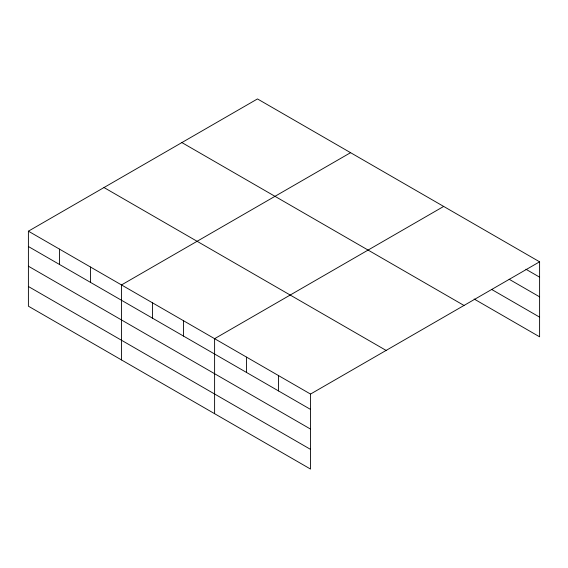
<?xml version="1.0" encoding="UTF-8"?>
<svg xmlns="http://www.w3.org/2000/svg" width="568" height="568" viewBox="0 0 568 568"><rect width="100%" height="100%" fill="white"/><g stroke="black" fill="none" stroke-linecap="round" stroke-linejoin="round"><path stroke-width="0.85" d="M310.526 429.096L310.526 394.064L28.4 231.183L28.4 306.188L310.526 469.069L310.526 429.096L28.4 266.207M28.4 231.183L257.474 98.931L539.6 261.812L539.6 336.817L474.131 299.016M350.577 152.678L121.502 284.937L121.502 359.942M443.679 206.432L214.605 338.684L214.605 413.689M310.526 394.064L539.6 261.812M525.897 269.239L539.6 277.149M509.148 279.257L539.6 296.844M491.639 289.439L539.6 317.129M181.881 142.575L464.006 305.456M103.994 187.539L386.119 350.421M28.4 246.519L310.526 409.407M28.4 286.499L310.526 449.38M278.554 375.604L278.554 390.947M246.576 357.144L246.576 372.487M183.571 320.771L183.571 336.107M152.536 302.851L152.536 318.194M90.468 267.017L90.468 282.353M59.434 249.103L59.434 264.439"/></g></svg>
